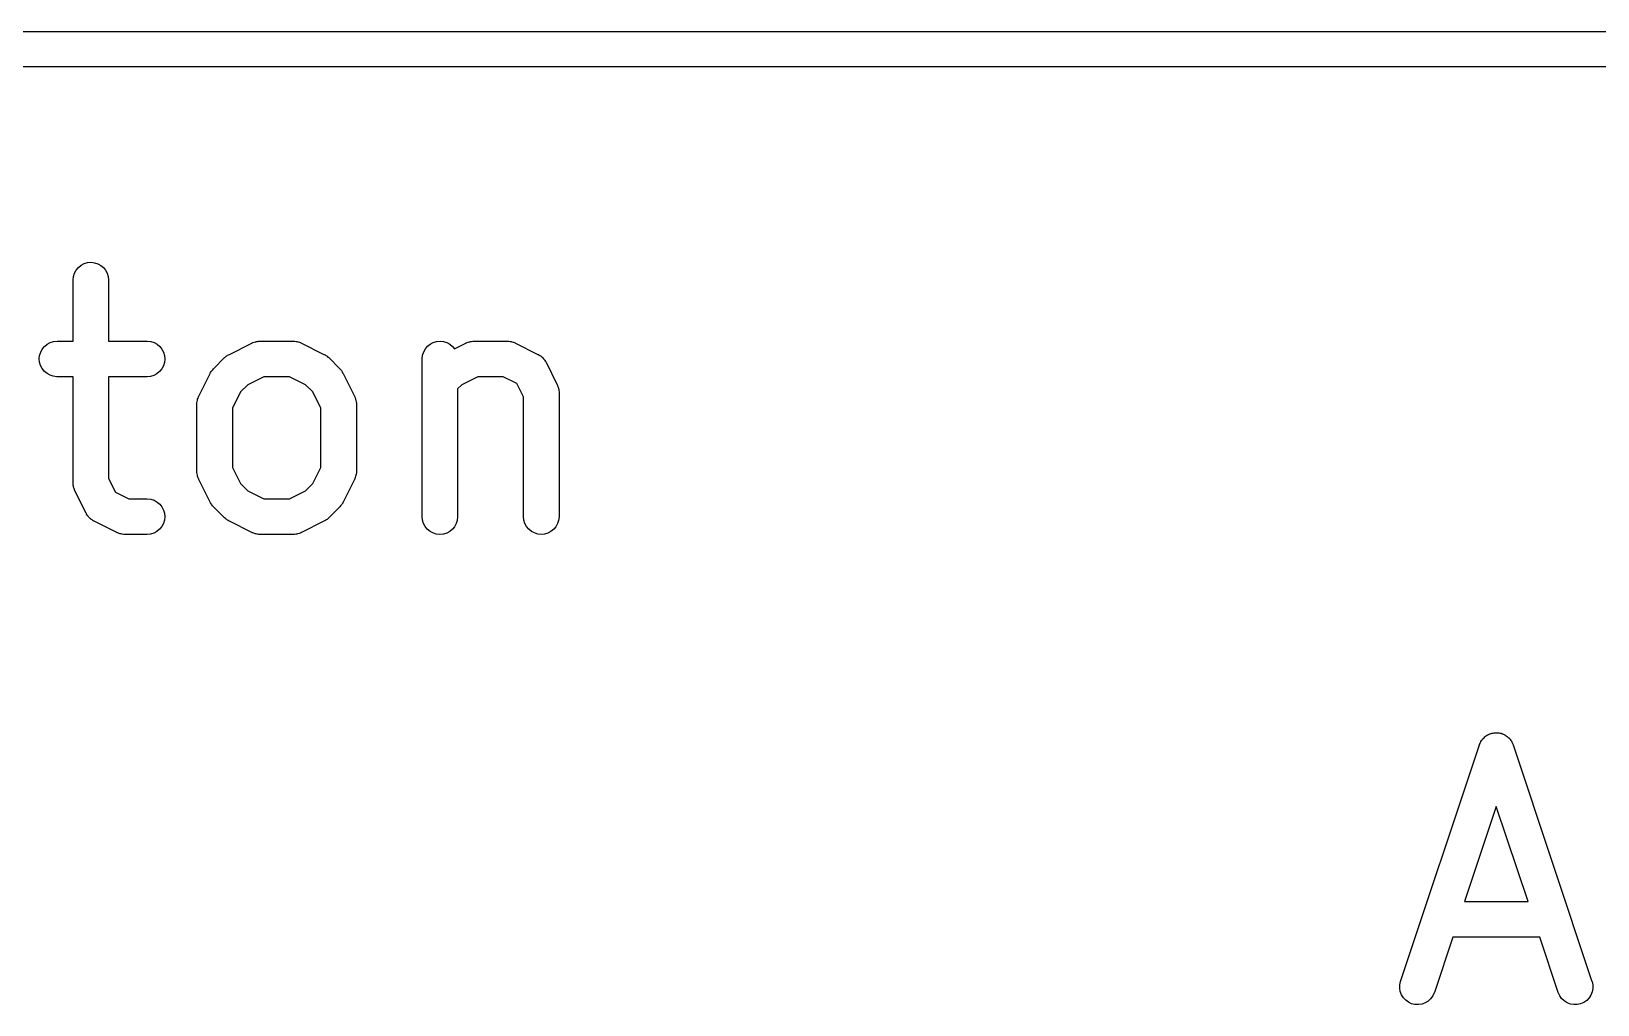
# Model space of a CAD drawing. Extents: x 37.5 to 124, y -108.8 to -35.9.
# Drawn here: x 99.69 to 106.32, y -42.9 to -38.79 of the extents above; entities that cross this region are included whole.
import ezdxf

# ---------------------------------------------------------------- set-up
doc = ezdxf.new("R2010")
doc.units = 0
doc.header["$MEASUREMENT"] = 0
doc.layers.add('BLACK', color=7, linetype='CONTINUOUS')

msp = doc.modelspace()

# ---------------------------------------------------------------- linework, layer by layer
at = {"layer": 'BLACK', "linetype": 'CONTINUOUS'}
for p, q in [((79.844, -38.787), (120.9, -38.787)), ((120.829, -38.937), (79.844, -38.937)), ((99.8753, -39.8088), (99.8824, -39.796)), ((99.8824, -39.796), (99.8918, -39.7848)), ((99.8918, -39.7848), (99.9032, -39.7756)), ((99.9032, -39.7756), (99.9162, -39.7688)), ((99.9162, -39.7688), (99.9302, -39.7647)), ((99.9302, -39.7647), (99.9448, -39.7634)), ((99.9448, -39.7634), (99.9594, -39.7649)), ((99.9594, -39.7649), (99.9733, -39.7692)), ((99.9733, -39.7692), (99.9862, -39.7762)), ((99.9862, -39.7762), (99.9975, -39.7855)), ((99.9975, -39.7855), (100.007, -39.7969)), ((100.007, -39.7969), (100.014, -39.8098)), ((99.8693, -39.8373), (99.8709, -39.8228)), ((99.8693, -39.8384), (99.8693, -39.8373)), ((99.8693, -40.0967), (99.8693, -39.8384)), ((99.8709, -39.8228), (99.8753, -39.8088)), ((100.014, -39.8098), (100.018, -39.8238)), ((100.018, -39.8238), (100.019, -39.8384)), ((100.019, -39.8384), (100.019, -40.0967)), ((99.7323, -40.1426), (99.7392, -40.1298)), ((99.7392, -40.1298), (99.7486, -40.1185)), ((99.7486, -40.1185), (99.7599, -40.1092)), ((99.7599, -40.1092), (99.7728, -40.1024)), ((99.7728, -40.1024), (99.7869, -40.0981)), ((99.7869, -40.0981), (99.8014, -40.0967)), ((99.8014, -40.0967), (99.8693, -40.0967)), ((100.019, -40.0967), (100.182, -40.0967)), ((100.182, -40.0967), (100.183, -40.0967)), ((100.183, -40.0967), (100.198, -40.0984)), ((100.198, -40.0984), (100.212, -40.1028)), ((100.212, -40.1028), (100.225, -40.1098)), ((100.225, -40.1098), (100.236, -40.1192)), ((100.236, -40.1192), (100.245, -40.1306)), ((100.245, -40.1306), (100.252, -40.1436)), ((100.53, -40.1523), (100.625, -40.1046)), ((100.625, -40.1046), (100.626, -40.1042)), ((100.626, -40.1042), (100.628, -40.1034)), ((100.628, -40.1034), (100.63, -40.1024)), ((100.63, -40.1024), (100.635, -40.1009)), ((100.635, -40.1009), (100.64, -40.0991)), ((100.64, -40.0991), (100.642, -40.0988)), ((100.642, -40.0988), (100.644, -40.0981)), ((100.644, -40.0981), (100.649, -40.0976)), ((100.649, -40.0976), (100.654, -40.0968)), ((100.654, -40.0968), (100.656, -40.0969)), ((100.656, -40.0969), (100.659, -40.0967)), ((100.659, -40.0967), (100.801, -40.0967)), ((100.801, -40.0967), (100.802, -40.0967)), ((100.802, -40.0967), (100.805, -40.097)), ((100.805, -40.097), (100.807, -40.0969)), ((100.807, -40.0969), (100.812, -40.0978)), ((100.812, -40.0978), (100.817, -40.0984)), ((100.817, -40.0984), (100.819, -40.099)), ((100.819, -40.099), (100.821, -40.0994)), ((100.821, -40.0994), (100.826, -40.1012)), ((100.826, -40.1012), (100.831, -40.1028)), ((100.831, -40.1028), (100.833, -40.1038)), ((100.833, -40.1038), (100.835, -40.1046)), ((100.835, -40.1046), (100.93, -40.1523)), ((101.352, -40.1422), (101.359, -40.1293)), ((101.359, -40.1293), (101.368, -40.1181)), ((101.368, -40.1181), (101.379, -40.109)), ((101.379, -40.109), (101.392, -40.1022)), ((101.392, -40.1022), (101.406, -40.098)), ((101.406, -40.098), (101.421, -40.0967)), ((101.421, -40.0967), (101.436, -40.0982)), ((101.436, -40.0982), (101.45, -40.1026)), ((101.45, -40.1026), (101.462, -40.1095)), ((101.462, -40.1095), (101.474, -40.1189)), ((101.474, -40.1189), (101.482, -40.1287)), ((101.482, -40.1287), (101.53, -40.1046)), ((101.53, -40.1046), (101.531, -40.1042)), ((101.531, -40.1042), (101.533, -40.1034)), ((101.533, -40.1034), (101.535, -40.1024)), ((101.535, -40.1024), (101.54, -40.1009)), ((101.54, -40.1009), (101.544, -40.0991)), ((101.544, -40.0991), (101.547, -40.0988)), ((101.547, -40.0988), (101.549, -40.0981)), ((101.549, -40.0981), (101.554, -40.0976)), ((101.554, -40.0976), (101.559, -40.0968)), ((101.559, -40.0968), (101.561, -40.0969)), ((101.561, -40.0969), (101.563, -40.0967)), ((101.563, -40.0967), (101.706, -40.0967)), ((101.706, -40.0967), (101.707, -40.0967)), ((101.707, -40.0967), (101.709, -40.097)), ((101.709, -40.097), (101.712, -40.0969)), ((101.712, -40.0969), (101.717, -40.0978)), ((101.717, -40.0978), (101.722, -40.0984)), ((101.722, -40.0984), (101.724, -40.099)), ((101.724, -40.099), (101.726, -40.0994)), ((101.726, -40.0994), (101.731, -40.1012)), ((101.731, -40.1012), (101.736, -40.1028)), ((101.736, -40.1028), (101.738, -40.1038)), ((101.738, -40.1038), (101.74, -40.1046)), ((101.74, -40.1046), (101.835, -40.1523)), ((99.7264, -40.1712), (99.728, -40.1566)), ((99.7278, -40.1858), (99.7264, -40.1712)), ((99.7319, -40.1998), (99.7278, -40.1858)), ((99.728, -40.1566), (99.7323, -40.1426)), ((100.252, -40.1436), (100.256, -40.1577)), ((100.256, -40.1868), (100.252, -40.2008)), ((100.256, -40.1577), (100.257, -40.1722)), ((100.257, -40.1722), (100.256, -40.1868)), ((100.463, -40.2139), (100.51, -40.1663)), ((100.51, -40.1663), (100.511, -40.1656)), ((100.511, -40.1656), (100.514, -40.1629)), ((100.514, -40.1629), (100.517, -40.16)), ((100.517, -40.16), (100.52, -40.1584)), ((100.52, -40.1584), (100.522, -40.1564)), ((100.522, -40.1564), (100.526, -40.1545)), ((100.526, -40.1545), (100.53, -40.1523)), ((100.93, -40.1523), (100.931, -40.1527)), ((100.931, -40.1527), (100.935, -40.155)), ((100.935, -40.155), (100.938, -40.157)), ((100.938, -40.157), (100.941, -40.159)), ((100.941, -40.159), (100.943, -40.1607)), ((100.943, -40.1607), (100.946, -40.1636)), ((100.946, -40.1636), (100.95, -40.1663)), ((100.95, -40.1663), (100.997, -40.2139)), ((101.345, -40.1707), (101.347, -40.1561)), ((101.345, -40.1717), (101.345, -40.1707)), ((101.345, -40.8384), (101.345, -40.1717)), ((101.347, -40.1561), (101.352, -40.1422)), ((101.835, -40.1523), (101.836, -40.1527)), ((101.836, -40.1527), (101.837, -40.1536)), ((101.837, -40.1536), (101.839, -40.1543)), ((101.839, -40.1543), (101.843, -40.1576)), ((101.843, -40.1576), (101.848, -40.1607)), ((101.848, -40.1607), (101.849, -40.1618)), ((101.849, -40.1618), (101.851, -40.1628)), ((101.851, -40.1628), (101.855, -40.1669)), ((101.855, -40.1669), (101.859, -40.1709)), ((101.859, -40.1709), (101.86, -40.1722)), ((101.86, -40.1722), (101.861, -40.1734)), ((101.861, -40.1734), (101.864, -40.1782)), ((101.864, -40.1782), (101.867, -40.1829)), ((101.867, -40.1829), (101.868, -40.1844)), ((101.868, -40.1844), (101.869, -40.1858)), ((101.869, -40.1858), (101.916, -40.281)), ((99.7387, -40.2128), (99.7319, -40.1998)), ((99.7478, -40.2242), (99.7387, -40.2128)), ((99.7591, -40.2336), (99.7478, -40.2242)), ((99.7719, -40.2406), (99.7591, -40.2336)), ((99.7858, -40.2451), (99.7719, -40.2406)), ((99.8004, -40.2467), (99.7858, -40.2451)), ((99.8014, -40.2467), (99.8004, -40.2467)), ((99.8693, -40.2467), (99.8014, -40.2467)), ((99.8693, -40.6955), (99.8693, -40.2467)), ((100.182, -40.2467), (100.019, -40.2467)), ((100.019, -40.2467), (100.019, -40.6778)), ((100.197, -40.2453), (100.182, -40.2467)), ((100.211, -40.2411), (100.197, -40.2453)), ((100.224, -40.2342), (100.211, -40.2411)), ((100.235, -40.2249), (100.224, -40.2342)), ((100.245, -40.2137), (100.235, -40.2249)), ((100.252, -40.2008), (100.245, -40.2137)), ((100.401, -40.3286), (100.449, -40.2334)), ((100.449, -40.2325), (100.451, -40.2289)), ((100.449, -40.2334), (100.449, -40.2325)), ((100.451, -40.2289), (100.453, -40.2252)), ((100.453, -40.2252), (100.455, -40.2228)), ((100.455, -40.2228), (100.457, -40.2202)), ((100.457, -40.2202), (100.46, -40.2172)), ((100.46, -40.2172), (100.463, -40.2139)), ((100.676, -40.2467), (100.608, -40.281)), ((100.784, -40.2467), (100.676, -40.2467)), ((100.852, -40.281), (100.784, -40.2467)), ((100.997, -40.2139), (100.998, -40.2147)), ((100.998, -40.2147), (101.001, -40.218)), ((101.001, -40.218), (101.004, -40.221)), ((101.004, -40.221), (101.005, -40.2237)), ((101.005, -40.2237), (101.007, -40.2261)), ((101.007, -40.2261), (101.009, -40.2298)), ((101.009, -40.2298), (101.011, -40.2334)), ((101.011, -40.2334), (101.059, -40.3286)), ((101.581, -40.2467), (101.513, -40.281)), ((101.688, -40.2467), (101.581, -40.2467)), ((101.746, -40.2752), (101.688, -40.2467)), ((100.399, -40.3326), (100.4, -40.3307)), ((100.4, -40.3307), (100.401, -40.3286)), ((100.577, -40.3114), (100.543, -40.3799)), ((100.608, -40.281), (100.577, -40.3114)), ((100.883, -40.3114), (100.852, -40.281)), ((100.917, -40.3799), (100.883, -40.3114)), ((101.059, -40.3286), (101.059, -40.3296)), ((101.059, -40.3296), (101.06, -40.3317)), ((101.06, -40.3317), (101.061, -40.3336)), ((101.513, -40.281), (101.495, -40.298)), ((101.495, -40.298), (101.495, -40.8384)), ((101.774, -40.3323), (101.746, -40.2752)), ((101.916, -40.281), (101.917, -40.282)), ((101.917, -40.282), (101.917, -40.284)), ((101.917, -40.284), (101.918, -40.286)), ((101.918, -40.286), (101.92, -40.2909)), ((101.92, -40.2909), (101.922, -40.2957)), ((101.922, -40.2957), (101.922, -40.2979)), ((101.922, -40.2979), (101.923, -40.3)), ((101.923, -40.3), (101.923, -40.3051)), ((101.923, -40.3051), (101.924, -40.3102)), ((101.924, -40.3102), (101.924, -40.3124)), ((101.924, -40.3124), (101.924, -40.3146)), ((101.924, -40.3146), (101.924, -40.8384)), ((100.393, -40.3567), (100.394, -40.3517)), ((100.393, -40.3589), (100.393, -40.3567)), ((100.393, -40.3611), (100.393, -40.3589)), ((100.393, -40.3622), (100.393, -40.3611)), ((100.393, -40.6479), (100.393, -40.3622)), ((100.394, -40.3517), (100.395, -40.3466)), ((100.395, -40.3445), (100.396, -40.3423)), ((100.395, -40.3466), (100.395, -40.3445)), ((100.396, -40.3423), (100.398, -40.3375)), ((100.398, -40.3375), (100.399, -40.3326)), ((100.543, -40.3799), (100.543, -40.6302)), ((100.917, -40.6302), (100.917, -40.3799)), ((101.061, -40.3336), (101.063, -40.3385)), ((101.063, -40.3385), (101.064, -40.3433)), ((101.064, -40.3433), (101.065, -40.3455)), ((101.065, -40.3455), (101.065, -40.3476)), ((101.065, -40.3476), (101.066, -40.3527)), ((101.066, -40.3527), (101.067, -40.3578)), ((101.067, -40.3578), (101.067, -40.36)), ((101.067, -40.36), (101.067, -40.3622)), ((101.067, -40.3622), (101.067, -40.6479)), ((101.774, -40.8384), (101.774, -40.3323)), ((100.393, -40.6501), (100.393, -40.6479)), ((100.393, -40.6523), (100.393, -40.6501)), ((100.394, -40.6574), (100.393, -40.6523)), ((100.395, -40.6625), (100.394, -40.6574)), ((100.395, -40.6646), (100.395, -40.6625)), ((100.543, -40.6302), (100.577, -40.6987)), ((100.883, -40.6987), (100.917, -40.6302)), ((101.066, -40.6584), (101.065, -40.6635)), ((101.067, -40.6534), (101.066, -40.6584)), ((101.067, -40.6479), (101.067, -40.649)), ((101.067, -40.649), (101.067, -40.6511)), ((101.067, -40.6511), (101.067, -40.6534)), ((99.8695, -40.6977), (99.8693, -40.6955)), ((99.8694, -40.6999), (99.8695, -40.6977)), ((99.8702, -40.705), (99.8694, -40.6999)), ((99.8707, -40.7101), (99.8702, -40.705)), ((99.8714, -40.7122), (99.8707, -40.7101)), ((99.8717, -40.7144), (99.8714, -40.7122)), ((99.8735, -40.7192), (99.8717, -40.7144)), ((99.8749, -40.7241), (99.8735, -40.7192)), ((99.876, -40.7261), (99.8749, -40.7241)), ((99.8767, -40.7281), (99.876, -40.7261)), ((99.8772, -40.7291), (99.8767, -40.7281)), ((99.9248, -40.8243), (99.8772, -40.7291)), ((100.019, -40.6778), (100.048, -40.7349)), ((100.396, -40.6668), (100.395, -40.6646)), ((100.397, -40.6716), (100.396, -40.6668)), ((100.399, -40.6765), (100.397, -40.6716)), ((100.4, -40.6784), (100.399, -40.6765)), ((100.401, -40.6805), (100.4, -40.6784)), ((100.401, -40.6814), (100.401, -40.6805)), ((100.449, -40.7767), (100.401, -40.6814)), ((100.577, -40.6987), (100.608, -40.7291)), ((100.608, -40.7291), (100.676, -40.7634)), ((100.784, -40.7634), (100.852, -40.7291)), ((100.852, -40.7291), (100.883, -40.6987)), ((101.059, -40.6814), (101.011, -40.7767)), ((101.06, -40.6794), (101.059, -40.6814)), ((101.061, -40.6775), (101.06, -40.6794)), ((101.062, -40.6726), (101.061, -40.6775)), ((101.064, -40.6678), (101.062, -40.6726)), ((101.065, -40.6656), (101.064, -40.6678)), ((101.065, -40.6635), (101.065, -40.6656)), ((100.048, -40.7349), (100.105, -40.7634)), ((100.105, -40.7634), (100.182, -40.7634)), ((100.182, -40.7634), (100.183, -40.7634)), ((100.183, -40.7634), (100.198, -40.765)), ((100.198, -40.765), (100.212, -40.7694)), ((100.212, -40.7694), (100.225, -40.7765)), ((100.225, -40.7765), (100.236, -40.7859)), ((100.236, -40.7859), (100.245, -40.7973)), ((100.451, -40.7803), (100.449, -40.7767)), ((100.453, -40.784), (100.451, -40.7803)), ((100.455, -40.7864), (100.453, -40.784)), ((100.456, -40.7891), (100.455, -40.7864)), ((100.459, -40.7921), (100.456, -40.7891)), ((100.462, -40.7954), (100.459, -40.7921)), ((100.463, -40.7962), (100.462, -40.7954)), ((100.676, -40.7634), (100.784, -40.7634)), ((101, -40.7929), (100.997, -40.7962)), ((101.003, -40.7899), (101, -40.7929)), ((101.005, -40.7873), (101.003, -40.7899)), ((101.007, -40.7849), (101.005, -40.7873)), ((101.009, -40.7812), (101.007, -40.7849)), ((101.011, -40.7776), (101.009, -40.7812)), ((101.011, -40.7767), (101.011, -40.7776)), ((99.9257, -40.8257), (99.9248, -40.8243)), ((99.9263, -40.8272), (99.9257, -40.8257)), ((99.9296, -40.8319), (99.9263, -40.8272)), ((99.9326, -40.8367), (99.9296, -40.8319)), ((99.9337, -40.8379), (99.9326, -40.8367)), ((99.9346, -40.8392), (99.9337, -40.8379)), ((99.9387, -40.8432), (99.9346, -40.8392)), ((99.9427, -40.8473), (99.9387, -40.8432)), ((99.944, -40.8483), (99.9427, -40.8473)), ((99.9451, -40.8494), (99.944, -40.8483)), ((99.95, -40.8525), (99.9451, -40.8494)), ((99.9546, -40.8558), (99.95, -40.8525)), ((99.9561, -40.8565), (99.9546, -40.8558)), ((99.9574, -40.8574), (99.9561, -40.8565)), ((99.9584, -40.8578), (99.9574, -40.8574)), ((100.054, -40.9055), (99.9584, -40.8578)), ((100.245, -40.7973), (100.252, -40.8103)), ((100.252, -40.8103), (100.256, -40.8243)), ((100.256, -40.8535), (100.252, -40.8674)), ((100.256, -40.8243), (100.257, -40.8389)), ((100.257, -40.8389), (100.256, -40.8535)), ((100.51, -40.8438), (100.463, -40.7962)), ((100.514, -40.8465), (100.51, -40.8438)), ((100.517, -40.8494), (100.514, -40.8465)), ((100.519, -40.8511), (100.517, -40.8494)), ((100.522, -40.8531), (100.519, -40.8511)), ((100.525, -40.8551), (100.522, -40.8531)), ((100.529, -40.8574), (100.525, -40.8551)), ((100.53, -40.8578), (100.529, -40.8574)), ((100.625, -40.9055), (100.53, -40.8578)), ((100.93, -40.8578), (100.835, -40.9055)), ((100.934, -40.8556), (100.93, -40.8578)), ((100.938, -40.8537), (100.934, -40.8556)), ((100.94, -40.8517), (100.938, -40.8537)), ((100.943, -40.8501), (100.94, -40.8517)), ((100.946, -40.8472), (100.943, -40.8501)), ((100.949, -40.8445), (100.946, -40.8472)), ((100.95, -40.8438), (100.949, -40.8445)), ((100.997, -40.7962), (100.95, -40.8438)), ((101.347, -40.8529), (101.345, -40.8384)), ((101.351, -40.867), (101.347, -40.8529)), ((101.494, -40.854), (101.489, -40.8679)), ((101.495, -40.8394), (101.494, -40.854)), ((101.495, -40.8384), (101.495, -40.8394)), ((101.775, -40.8529), (101.774, -40.8384)), ((101.78, -40.867), (101.775, -40.8529)), ((101.922, -40.854), (101.918, -40.8679)), ((101.924, -40.8394), (101.922, -40.854)), ((101.924, -40.8384), (101.924, -40.8394)), ((100.056, -40.9063), (100.054, -40.9055)), ((100.058, -40.9073), (100.056, -40.9063)), ((100.062, -40.9089), (100.058, -40.9073)), ((100.067, -40.9107), (100.062, -40.9089)), ((100.069, -40.9111), (100.067, -40.9107)), ((100.072, -40.9117), (100.069, -40.9111)), ((100.077, -40.9123), (100.072, -40.9117)), ((100.082, -40.9132), (100.077, -40.9123)), ((100.084, -40.9131), (100.082, -40.9132)), ((100.086, -40.9134), (100.084, -40.9131)), ((100.087, -40.9134), (100.086, -40.9134)), ((100.182, -40.9134), (100.087, -40.9134)), ((100.197, -40.912), (100.182, -40.9134)), ((100.211, -40.9077), (100.197, -40.912)), ((100.224, -40.9008), (100.211, -40.9077)), ((100.235, -40.8916), (100.224, -40.9008)), ((100.245, -40.8803), (100.235, -40.8916)), ((100.252, -40.8674), (100.245, -40.8803)), ((100.627, -40.9063), (100.625, -40.9055)), ((100.629, -40.9073), (100.627, -40.9063)), ((100.634, -40.9089), (100.629, -40.9073)), ((100.639, -40.9107), (100.634, -40.9089)), ((100.641, -40.9111), (100.639, -40.9107)), ((100.643, -40.9117), (100.641, -40.9111)), ((100.648, -40.9123), (100.643, -40.9117)), ((100.653, -40.9132), (100.648, -40.9123)), ((100.655, -40.9131), (100.653, -40.9132)), ((100.658, -40.9134), (100.655, -40.9131)), ((100.659, -40.9134), (100.658, -40.9134)), ((100.801, -40.9134), (100.659, -40.9134)), ((100.804, -40.9132), (100.801, -40.9134)), ((100.806, -40.9133), (100.804, -40.9132)), ((100.811, -40.9125), (100.806, -40.9133)), ((100.816, -40.912), (100.811, -40.9125)), ((100.818, -40.9113), (100.816, -40.912)), ((100.82, -40.911), (100.818, -40.9113)), ((100.825, -40.9092), (100.82, -40.911)), ((100.83, -40.9077), (100.825, -40.9092)), ((100.832, -40.9067), (100.83, -40.9077)), ((100.834, -40.9059), (100.832, -40.9067)), ((100.835, -40.9055), (100.834, -40.9059)), ((101.358, -40.8799), (101.351, -40.867)), ((101.367, -40.8912), (101.358, -40.8799)), ((101.379, -40.9006), (101.367, -40.8912)), ((101.391, -40.9075), (101.379, -40.9006)), ((101.405, -40.9118), (101.391, -40.9075)), ((101.42, -40.9134), (101.405, -40.9118)), ((101.435, -40.9121), (101.42, -40.9134)), ((101.449, -40.9079), (101.435, -40.9121)), ((101.462, -40.9011), (101.449, -40.9079)), ((101.473, -40.892), (101.462, -40.9011)), ((101.482, -40.8808), (101.473, -40.892)), ((101.489, -40.8679), (101.482, -40.8808)), ((101.787, -40.8799), (101.78, -40.867)), ((101.796, -40.8912), (101.787, -40.8799)), ((101.807, -40.9006), (101.796, -40.8912)), ((101.82, -40.9075), (101.807, -40.9006)), ((101.834, -40.9118), (101.82, -40.9075)), ((101.849, -40.9134), (101.834, -40.9118)), ((101.863, -40.9121), (101.849, -40.9134)), ((101.877, -40.9079), (101.863, -40.9121)), ((101.89, -40.9011), (101.877, -40.9079)), ((101.902, -40.892), (101.89, -40.9011)), ((101.911, -40.8808), (101.902, -40.892)), ((101.918, -40.8679), (101.911, -40.8808)), ((105.821, -41.7903), (105.822, -41.7884)), ((105.822, -41.7884), (105.825, -41.7842)), ((105.825, -41.7842), (105.828, -41.7798)), ((105.828, -41.7798), (105.829, -41.7783)), ((105.829, -41.7783), (105.831, -41.7766)), ((105.831, -41.7766), (105.835, -41.773)), ((105.835, -41.773), (105.838, -41.7693)), ((105.838, -41.7693), (105.84, -41.7681)), ((105.84, -41.7681), (105.841, -41.7666)), ((105.841, -41.7666), (105.846, -41.7639)), ((105.846, -41.7639), (105.85, -41.7609)), ((105.85, -41.7609), (105.852, -41.7601)), ((105.852, -41.7601), (105.854, -41.759)), ((105.854, -41.759), (105.859, -41.7571)), ((105.859, -41.7571), (105.864, -41.7551)), ((105.864, -41.7551), (105.866, -41.7546)), ((105.866, -41.7546), (105.868, -41.7539)), ((105.868, -41.7539), (105.873, -41.753)), ((105.873, -41.753), (105.878, -41.7519)), ((105.878, -41.7519), (105.88, -41.7519)), ((105.88, -41.7519), (105.882, -41.7515)), ((105.882, -41.7515), (105.887, -41.7517)), ((105.887, -41.7517), (105.892, -41.7516)), ((105.892, -41.7516), (105.895, -41.752)), ((105.895, -41.752), (105.897, -41.752)), ((105.897, -41.752), (105.902, -41.7532)), ((105.902, -41.7532), (105.907, -41.7541)), ((105.907, -41.7541), (105.909, -41.7549)), ((105.909, -41.7549), (105.911, -41.7554)), ((105.911, -41.7554), (105.916, -41.7575)), ((105.916, -41.7575), (105.921, -41.7594)), ((105.921, -41.7594), (105.922, -41.7606)), ((105.922, -41.7606), (105.924, -41.7615)), ((105.924, -41.7615), (105.929, -41.7645)), ((105.929, -41.7645), (105.933, -41.7673)), ((105.933, -41.7673), (105.934, -41.7687)), ((105.934, -41.7687), (105.936, -41.77)), ((105.936, -41.77), (105.94, -41.7738)), ((105.94, -41.7738), (105.944, -41.7773)), ((105.944, -41.7773), (105.945, -41.7791)), ((105.945, -41.7791), (105.946, -41.7807)), ((105.946, -41.7807), (105.949, -41.785)), ((105.949, -41.785), (105.952, -41.7893)), ((105.482, -42.8027), (105.816, -41.8027)), ((105.816, -41.8017), (105.818, -41.797)), ((105.816, -41.8027), (105.816, -41.8017)), ((105.818, -41.797), (105.82, -41.7921)), ((105.82, -41.7921), (105.821, -41.7903)), ((105.952, -41.7893), (105.953, -41.7913)), ((105.953, -41.7913), (105.954, -41.7931)), ((105.954, -41.7931), (105.956, -41.7979)), ((105.956, -41.7979), (105.958, -41.8027)), ((105.958, -41.8027), (106.291, -42.8027)), ((105.887, -42.0635), (105.753, -42.4657)), ((106.021, -42.4657), (105.887, -42.0635)), ((105.753, -42.4657), (106.021, -42.4657)), ((105.703, -42.6157), (105.625, -42.8501)), ((106.071, -42.6157), (105.703, -42.6157)), ((106.149, -42.8501), (106.071, -42.6157)), ((105.479, -42.8169), (105.482, -42.8027)), ((105.479, -42.8316), (105.479, -42.8169)), ((105.481, -42.846), (105.479, -42.8316)), ((105.486, -42.8597), (105.481, -42.846)), ((106.292, -42.847), (106.287, -42.8606)), ((106.291, -42.8027), (106.292, -42.8037)), ((106.292, -42.8037), (106.295, -42.818)), ((106.295, -42.8326), (106.292, -42.847)), ((106.295, -42.818), (106.295, -42.8326)), ((105.494, -42.8721), (105.486, -42.8597)), ((105.504, -42.8828), (105.494, -42.8721)), ((105.516, -42.8913), (105.504, -42.8828)), ((105.529, -42.8974), (105.516, -42.8913)), ((105.543, -42.9007), (105.529, -42.8974)), ((105.558, -42.9012), (105.543, -42.9007)), ((105.573, -42.8989), (105.558, -42.9012)), ((105.586, -42.8938), (105.573, -42.8989)), ((105.599, -42.8861), (105.586, -42.8938)), ((105.609, -42.8762), (105.599, -42.8861)), ((105.618, -42.8644), (105.609, -42.8762)), ((105.624, -42.8511), (105.618, -42.8644)), ((105.625, -42.8501), (105.624, -42.8511)), ((106.155, -42.8635), (106.149, -42.8501)), ((106.163, -42.8754), (106.155, -42.8635)), ((106.174, -42.8855), (106.163, -42.8754)), ((106.186, -42.8933), (106.174, -42.8855)), ((106.2, -42.8986), (106.186, -42.8933)), ((106.214, -42.9012), (106.2, -42.8986)), ((106.229, -42.9008), (106.214, -42.9012)), ((106.243, -42.8977), (106.229, -42.9008)), ((106.257, -42.8918), (106.243, -42.8977)), ((106.269, -42.8835), (106.257, -42.8918)), ((106.279, -42.8729), (106.269, -42.8835)), ((106.287, -42.8606), (106.279, -42.8729))]:
    msp.add_line(p, q, dxfattribs=at)

doc.saveas('drawing.dxf')
